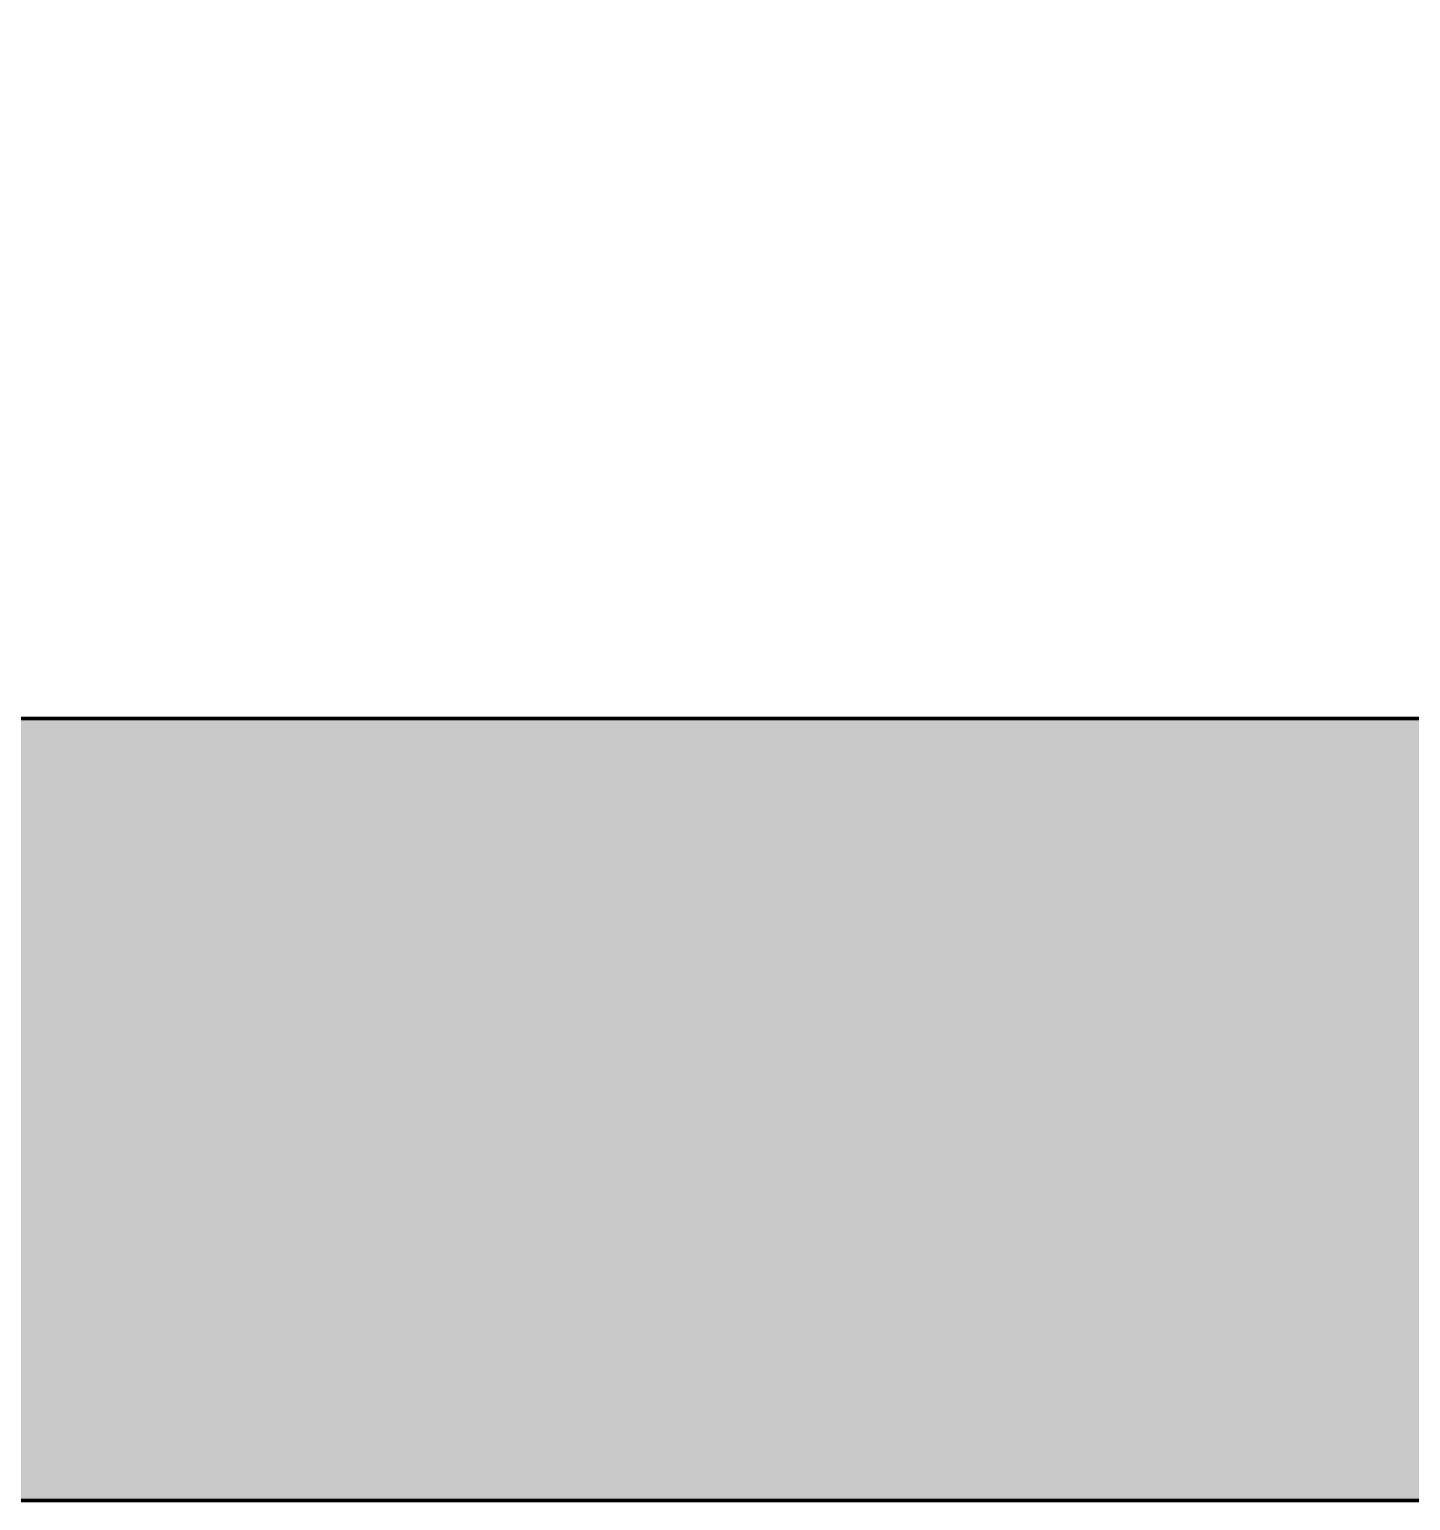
# Model space of a CAD drawing. Header units: millimetres. Extents: x -116965 to 323937, y 291661 to 566926.
# Drawn here: x -46712.6 to -46536.1, y 304837.4 to 305025.4 of the extents above; entities that cross this region are included whole.
import ezdxf

# ---------------------------------------------------------------- set-up
doc = ezdxf.new("R2010")
doc.units = ezdxf.units.MM
doc.layers.add('C00-00-00', color=7, linetype='Continuous')
doc.layers.add('C34-3A-40', color=7, linetype='Continuous', true_color=0x343a40)
doc.layers.add('C62-64-69', color=7, linetype='Continuous', true_color=0x626469)

msp = doc.modelspace()

# ---------------------------------------------------------------- hatches: boundary and pattern name
at = {"layer": 'C34-3A-40'}
h = msp.add_hatch(color=256, dxfattribs=at)
h.dxf.hatch_style = 2
h.paths.add_polyline_path([(-46732.113887, 304937.340052), (-46532.141806, 304937.340052), (-46532.141806, 304837.354008), (-46732.113887, 304837.354008)])
at = {"layer": 'C62-64-69'}
h = msp.add_hatch(color=256, dxfattribs=at)
h.dxf.hatch_style = 2
h.paths.add_polyline_path([(-46732.113887, 304928.341308), (-46700.118356, 304928.341308), (-46700.118356, 304921.342283), (-46732.113887, 304921.342283)])
h = msp.add_hatch(color=256, dxfattribs=at)
h.dxf.hatch_style = 2
h.paths.add_polyline_path([(-46700.118356, 304928.341308), (-46668.122821, 304928.341308), (-46668.122821, 304921.342283), (-46700.118356, 304921.342283)])
h = msp.add_hatch(color=256, dxfattribs=at)
h.dxf.hatch_style = 2
h.paths.add_polyline_path([(-46700.118356, 304928.341308), (-46668.122821, 304928.341308), (-46668.122821, 304921.342283), (-46700.118356, 304921.342283)])
h = msp.add_hatch(color=256, dxfattribs=at)
h.dxf.hatch_style = 2
h.paths.add_polyline_path([(-46668.122821, 304928.341308), (-46636.127287, 304928.341308), (-46636.127287, 304921.342283), (-46668.122821, 304921.342283)])
h = msp.add_hatch(color=256, dxfattribs=at)
h.dxf.hatch_style = 2
h.paths.add_polyline_path([(-46668.122821, 304928.341308), (-46636.127287, 304928.341308), (-46636.127287, 304921.342283), (-46668.122821, 304921.342283)])
h = msp.add_hatch(color=256, dxfattribs=at)
h.dxf.hatch_style = 2
h.paths.add_polyline_path([(-46636.127287, 304928.341308), (-46604.131756, 304928.341308), (-46604.131756, 304921.342283), (-46636.127287, 304921.342283)])
h = msp.add_hatch(color=256, dxfattribs=at)
h.dxf.hatch_style = 2
h.paths.add_polyline_path([(-46636.127287, 304928.341308), (-46604.131756, 304928.341308), (-46604.131756, 304921.342283), (-46636.127287, 304921.342283)])
h = msp.add_hatch(color=256, dxfattribs=at)
h.dxf.hatch_style = 2
h.paths.add_polyline_path([(-46604.131756, 304928.341308), (-46572.136221, 304928.341308), (-46572.136221, 304921.342283), (-46604.131756, 304921.342283)])
h = msp.add_hatch(color=256, dxfattribs=at)
h.dxf.hatch_style = 2
h.paths.add_polyline_path([(-46604.131756, 304928.341308), (-46572.136221, 304928.341308), (-46572.136221, 304921.342283), (-46604.131756, 304921.342283)])
h = msp.add_hatch(color=256, dxfattribs=at)
h.dxf.hatch_style = 2
h.paths.add_polyline_path([(-46572.136221, 304928.341308), (-46540.140687, 304928.341308), (-46540.140687, 304921.342283), (-46572.136221, 304921.342283)])
h = msp.add_hatch(color=256, dxfattribs=at)
h.dxf.hatch_style = 2
h.paths.add_polyline_path([(-46732.113887, 304921.342283), (-46700.118356, 304921.342283), (-46700.118356, 304919.342564), (-46732.113887, 304919.342564)])
h = msp.add_hatch(color=256, dxfattribs=at)
h.dxf.hatch_style = 2
h.paths.add_polyline_path([(-46700.118356, 304921.342283), (-46668.122821, 304921.342283), (-46668.122821, 304919.342564), (-46700.118356, 304919.342564)])
h = msp.add_hatch(color=256, dxfattribs=at)
h.dxf.hatch_style = 2
h.paths.add_polyline_path([(-46700.118356, 304921.342283), (-46668.122821, 304921.342283), (-46668.122821, 304919.342564), (-46700.118356, 304919.342564)])
h = msp.add_hatch(color=256, dxfattribs=at)
h.dxf.hatch_style = 2
h.paths.add_polyline_path([(-46668.122821, 304921.342283), (-46636.127287, 304921.342283), (-46636.127287, 304919.342564), (-46668.122821, 304919.342564)])
h = msp.add_hatch(color=256, dxfattribs=at)
h.dxf.hatch_style = 2
h.paths.add_polyline_path([(-46668.122821, 304921.342283), (-46636.127287, 304921.342283), (-46636.127287, 304919.342564), (-46668.122821, 304919.342564)])
h = msp.add_hatch(color=256, dxfattribs=at)
h.dxf.hatch_style = 2
h.paths.add_polyline_path([(-46636.127287, 304921.342283), (-46604.131756, 304921.342283), (-46604.131756, 304919.342564), (-46636.127287, 304919.342564)])
h = msp.add_hatch(color=256, dxfattribs=at)
h.dxf.hatch_style = 2
h.paths.add_polyline_path([(-46636.127287, 304921.342283), (-46604.131756, 304921.342283), (-46604.131756, 304919.342564), (-46636.127287, 304919.342564)])
h = msp.add_hatch(color=256, dxfattribs=at)
h.dxf.hatch_style = 2
h.paths.add_polyline_path([(-46604.131756, 304921.342283), (-46572.136221, 304921.342283), (-46572.136221, 304919.342564), (-46604.131756, 304919.342564)])
h = msp.add_hatch(color=256, dxfattribs=at)
h.dxf.hatch_style = 2
h.paths.add_polyline_path([(-46604.131756, 304921.342283), (-46572.136221, 304921.342283), (-46572.136221, 304919.342564), (-46604.131756, 304919.342564)])
h = msp.add_hatch(color=256, dxfattribs=at)
h.dxf.hatch_style = 2
h.paths.add_polyline_path([(-46572.136221, 304921.342283), (-46540.140687, 304921.342283), (-46540.140687, 304919.342564), (-46572.136221, 304919.342564)])
h = msp.add_hatch(color=256, dxfattribs=at)
h.dxf.hatch_style = 2
h.paths.add_polyline_path([(-46732.113887, 304919.342564), (-46700.118356, 304919.342564), (-46700.118356, 304912.343539), (-46732.113887, 304912.343539)])
h = msp.add_hatch(color=256, dxfattribs=at)
h.dxf.hatch_style = 2
h.paths.add_polyline_path([(-46700.118356, 304919.342564), (-46668.122821, 304919.342564), (-46668.122821, 304912.343539), (-46700.118356, 304912.343539)])
h = msp.add_hatch(color=256, dxfattribs=at)
h.dxf.hatch_style = 2
h.paths.add_polyline_path([(-46700.118356, 304919.342564), (-46668.122821, 304919.342564), (-46668.122821, 304912.343539), (-46700.118356, 304912.343539)])
h = msp.add_hatch(color=256, dxfattribs=at)
h.dxf.hatch_style = 2
h.paths.add_polyline_path([(-46668.122821, 304919.342564), (-46636.127287, 304919.342564), (-46636.127287, 304912.343539), (-46668.122821, 304912.343539)])
h = msp.add_hatch(color=256, dxfattribs=at)
h.dxf.hatch_style = 2
h.paths.add_polyline_path([(-46668.122821, 304919.342564), (-46636.127287, 304919.342564), (-46636.127287, 304912.343539), (-46668.122821, 304912.343539)])
h = msp.add_hatch(color=256, dxfattribs=at)
h.dxf.hatch_style = 2
h.paths.add_polyline_path([(-46636.127287, 304919.342564), (-46604.131756, 304919.342564), (-46604.131756, 304912.343539), (-46636.127287, 304912.343539)])
h = msp.add_hatch(color=256, dxfattribs=at)
h.dxf.hatch_style = 2
h.paths.add_polyline_path([(-46636.127287, 304919.342564), (-46604.131756, 304919.342564), (-46604.131756, 304912.343539), (-46636.127287, 304912.343539)])
h = msp.add_hatch(color=256, dxfattribs=at)
h.dxf.hatch_style = 2
h.paths.add_polyline_path([(-46604.131756, 304919.342564), (-46572.136221, 304919.342564), (-46572.136221, 304912.343539), (-46604.131756, 304912.343539)])
h = msp.add_hatch(color=256, dxfattribs=at)
h.dxf.hatch_style = 2
h.paths.add_polyline_path([(-46604.131756, 304919.342564), (-46572.136221, 304919.342564), (-46572.136221, 304912.343539), (-46604.131756, 304912.343539)])
h = msp.add_hatch(color=256, dxfattribs=at)
h.dxf.hatch_style = 2
h.paths.add_polyline_path([(-46572.136221, 304919.342564), (-46540.140687, 304919.342564), (-46540.140687, 304912.343539), (-46572.136221, 304912.343539)])
h = msp.add_hatch(color=256, dxfattribs=at)
h.dxf.hatch_style = 2
h.paths.add_polyline_path([(-46732.113887, 304912.343539), (-46700.118356, 304912.343539), (-46700.118356, 304910.34382), (-46732.113887, 304910.34382)])
h = msp.add_hatch(color=256, dxfattribs=at)
h.dxf.hatch_style = 2
h.paths.add_polyline_path([(-46700.118356, 304912.343539), (-46668.122821, 304912.343539), (-46668.122821, 304910.34382), (-46700.118356, 304910.34382)])
h = msp.add_hatch(color=256, dxfattribs=at)
h.dxf.hatch_style = 2
h.paths.add_polyline_path([(-46700.118356, 304912.343539), (-46668.122821, 304912.343539), (-46668.122821, 304910.34382), (-46700.118356, 304910.34382)])
h = msp.add_hatch(color=256, dxfattribs=at)
h.dxf.hatch_style = 2
h.paths.add_polyline_path([(-46668.122821, 304912.343539), (-46636.127287, 304912.343539), (-46636.127287, 304910.34382), (-46668.122821, 304910.34382)])
h = msp.add_hatch(color=256, dxfattribs=at)
h.dxf.hatch_style = 2
h.paths.add_polyline_path([(-46668.122821, 304912.343539), (-46636.127287, 304912.343539), (-46636.127287, 304910.34382), (-46668.122821, 304910.34382)])
h = msp.add_hatch(color=256, dxfattribs=at)
h.dxf.hatch_style = 2
h.paths.add_polyline_path([(-46636.127287, 304912.343539), (-46604.131756, 304912.343539), (-46604.131756, 304910.34382), (-46636.127287, 304910.34382)])
h = msp.add_hatch(color=256, dxfattribs=at)
h.dxf.hatch_style = 2
h.paths.add_polyline_path([(-46636.127287, 304912.343539), (-46604.131756, 304912.343539), (-46604.131756, 304910.34382), (-46636.127287, 304910.34382)])
h = msp.add_hatch(color=256, dxfattribs=at)
h.dxf.hatch_style = 2
h.paths.add_polyline_path([(-46604.131756, 304912.343539), (-46572.136221, 304912.343539), (-46572.136221, 304910.34382), (-46604.131756, 304910.34382)])
h = msp.add_hatch(color=256, dxfattribs=at)
h.dxf.hatch_style = 2
h.paths.add_polyline_path([(-46604.131756, 304912.343539), (-46572.136221, 304912.343539), (-46572.136221, 304910.34382), (-46604.131756, 304910.34382)])
h = msp.add_hatch(color=256, dxfattribs=at)
h.dxf.hatch_style = 2
h.paths.add_polyline_path([(-46572.136221, 304912.343539), (-46540.140687, 304912.343539), (-46540.140687, 304910.34382), (-46572.136221, 304910.34382)])
h = msp.add_hatch(color=256, dxfattribs=at)
h.dxf.hatch_style = 2
h.paths.add_polyline_path([(-46732.113887, 304910.34382), (-46700.118356, 304910.34382), (-46700.118356, 304903.344795), (-46732.113887, 304903.344795)])
h = msp.add_hatch(color=256, dxfattribs=at)
h.dxf.hatch_style = 2
h.paths.add_polyline_path([(-46700.118356, 304910.34382), (-46668.122821, 304910.34382), (-46668.122821, 304903.344795), (-46700.118356, 304903.344795)])
h = msp.add_hatch(color=256, dxfattribs=at)
h.dxf.hatch_style = 2
h.paths.add_polyline_path([(-46700.118356, 304910.34382), (-46668.122821, 304910.34382), (-46668.122821, 304903.344795), (-46700.118356, 304903.344795)])
h = msp.add_hatch(color=256, dxfattribs=at)
h.dxf.hatch_style = 2
h.paths.add_polyline_path([(-46668.122821, 304910.34382), (-46636.127287, 304910.34382), (-46636.127287, 304903.344795), (-46668.122821, 304903.344795)])
h = msp.add_hatch(color=256, dxfattribs=at)
h.dxf.hatch_style = 2
h.paths.add_polyline_path([(-46668.122821, 304910.34382), (-46636.127287, 304910.34382), (-46636.127287, 304903.344795), (-46668.122821, 304903.344795)])
h = msp.add_hatch(color=256, dxfattribs=at)
h.dxf.hatch_style = 2
h.paths.add_polyline_path([(-46636.127287, 304910.34382), (-46604.131756, 304910.34382), (-46604.131756, 304903.344795), (-46636.127287, 304903.344795)])
h = msp.add_hatch(color=256, dxfattribs=at)
h.dxf.hatch_style = 2
h.paths.add_polyline_path([(-46636.127287, 304910.34382), (-46604.131756, 304910.34382), (-46604.131756, 304903.344795), (-46636.127287, 304903.344795)])
h = msp.add_hatch(color=256, dxfattribs=at)
h.dxf.hatch_style = 2
h.paths.add_polyline_path([(-46604.131756, 304910.34382), (-46572.136221, 304910.34382), (-46572.136221, 304903.344795), (-46604.131756, 304903.344795)])
h = msp.add_hatch(color=256, dxfattribs=at)
h.dxf.hatch_style = 2
h.paths.add_polyline_path([(-46604.131756, 304910.34382), (-46572.136221, 304910.34382), (-46572.136221, 304903.344795), (-46604.131756, 304903.344795)])
h = msp.add_hatch(color=256, dxfattribs=at)
h.dxf.hatch_style = 2
h.paths.add_polyline_path([(-46572.136221, 304910.34382), (-46540.140687, 304910.34382), (-46540.140687, 304903.344795), (-46572.136221, 304903.344795)])
h = msp.add_hatch(color=256, dxfattribs=at)
h.dxf.hatch_style = 2
h.paths.add_polyline_path([(-46732.113887, 304903.344795), (-46700.118356, 304903.344795), (-46700.118356, 304901.345077), (-46732.113887, 304901.345077)])
h = msp.add_hatch(color=256, dxfattribs=at)
h.dxf.hatch_style = 2
h.paths.add_polyline_path([(-46700.118356, 304903.344795), (-46668.122821, 304903.344795), (-46668.122821, 304901.345077), (-46700.118356, 304901.345077)])
h = msp.add_hatch(color=256, dxfattribs=at)
h.dxf.hatch_style = 2
h.paths.add_polyline_path([(-46700.118356, 304903.344795), (-46668.122821, 304903.344795), (-46668.122821, 304901.345077), (-46700.118356, 304901.345077)])
h = msp.add_hatch(color=256, dxfattribs=at)
h.dxf.hatch_style = 2
h.paths.add_polyline_path([(-46668.122821, 304903.344795), (-46636.127287, 304903.344795), (-46636.127287, 304901.345077), (-46668.122821, 304901.345077)])
h = msp.add_hatch(color=256, dxfattribs=at)
h.dxf.hatch_style = 2
h.paths.add_polyline_path([(-46668.122821, 304903.344795), (-46636.127287, 304903.344795), (-46636.127287, 304901.345077), (-46668.122821, 304901.345077)])
h = msp.add_hatch(color=256, dxfattribs=at)
h.dxf.hatch_style = 2
h.paths.add_polyline_path([(-46636.127287, 304903.344795), (-46604.131756, 304903.344795), (-46604.131756, 304901.345077), (-46636.127287, 304901.345077)])
h = msp.add_hatch(color=256, dxfattribs=at)
h.dxf.hatch_style = 2
h.paths.add_polyline_path([(-46636.127287, 304903.344795), (-46604.131756, 304903.344795), (-46604.131756, 304901.345077), (-46636.127287, 304901.345077)])
h = msp.add_hatch(color=256, dxfattribs=at)
h.dxf.hatch_style = 2
h.paths.add_polyline_path([(-46604.131756, 304903.344795), (-46572.136221, 304903.344795), (-46572.136221, 304901.345077), (-46604.131756, 304901.345077)])
h = msp.add_hatch(color=256, dxfattribs=at)
h.dxf.hatch_style = 2
h.paths.add_polyline_path([(-46604.131756, 304903.344795), (-46572.136221, 304903.344795), (-46572.136221, 304901.345077), (-46604.131756, 304901.345077)])
h = msp.add_hatch(color=256, dxfattribs=at)
h.dxf.hatch_style = 2
h.paths.add_polyline_path([(-46572.136221, 304903.344795), (-46540.140687, 304903.344795), (-46540.140687, 304901.345077), (-46572.136221, 304901.345077)])
h = msp.add_hatch(color=256, dxfattribs=at)
h.dxf.hatch_style = 2
h.paths.add_polyline_path([(-46732.113887, 304901.345077), (-46700.118356, 304901.345077), (-46700.118356, 304894.346051), (-46732.113887, 304894.346051)])
h = msp.add_hatch(color=256, dxfattribs=at)
h.dxf.hatch_style = 2
h.paths.add_polyline_path([(-46700.118356, 304901.345077), (-46668.122821, 304901.345077), (-46668.122821, 304894.346051), (-46700.118356, 304894.346051)])
h = msp.add_hatch(color=256, dxfattribs=at)
h.dxf.hatch_style = 2
h.paths.add_polyline_path([(-46700.118356, 304901.345077), (-46668.122821, 304901.345077), (-46668.122821, 304894.346051), (-46700.118356, 304894.346051)])
h = msp.add_hatch(color=256, dxfattribs=at)
h.dxf.hatch_style = 2
h.paths.add_polyline_path([(-46668.122821, 304901.345077), (-46636.127287, 304901.345077), (-46636.127287, 304894.346051), (-46668.122821, 304894.346051)])
h = msp.add_hatch(color=256, dxfattribs=at)
h.dxf.hatch_style = 2
h.paths.add_polyline_path([(-46668.122821, 304901.345077), (-46636.127287, 304901.345077), (-46636.127287, 304894.346051), (-46668.122821, 304894.346051)])
h = msp.add_hatch(color=256, dxfattribs=at)
h.dxf.hatch_style = 2
h.paths.add_polyline_path([(-46636.127287, 304901.345077), (-46604.131756, 304901.345077), (-46604.131756, 304894.346051), (-46636.127287, 304894.346051)])
h = msp.add_hatch(color=256, dxfattribs=at)
h.dxf.hatch_style = 2
h.paths.add_polyline_path([(-46636.127287, 304901.345077), (-46604.131756, 304901.345077), (-46604.131756, 304894.346051), (-46636.127287, 304894.346051)])
h = msp.add_hatch(color=256, dxfattribs=at)
h.dxf.hatch_style = 2
h.paths.add_polyline_path([(-46604.131756, 304901.345077), (-46572.136221, 304901.345077), (-46572.136221, 304894.346051), (-46604.131756, 304894.346051)])
h = msp.add_hatch(color=256, dxfattribs=at)
h.dxf.hatch_style = 2
h.paths.add_polyline_path([(-46604.131756, 304901.345077), (-46572.136221, 304901.345077), (-46572.136221, 304894.346051), (-46604.131756, 304894.346051)])
h = msp.add_hatch(color=256, dxfattribs=at)
h.dxf.hatch_style = 2
h.paths.add_polyline_path([(-46572.136221, 304901.345077), (-46540.140687, 304901.345077), (-46540.140687, 304894.346051), (-46572.136221, 304894.346051)])
h = msp.add_hatch(color=256, dxfattribs=at)
h.dxf.hatch_style = 2
h.paths.add_polyline_path([(-46732.113887, 304894.346051), (-46700.118356, 304894.346051), (-46700.118356, 304892.346333), (-46732.113887, 304892.346333)])
h = msp.add_hatch(color=256, dxfattribs=at)
h.dxf.hatch_style = 2
h.paths.add_polyline_path([(-46700.118356, 304894.346051), (-46668.122821, 304894.346051), (-46668.122821, 304892.346333), (-46700.118356, 304892.346333)])
h = msp.add_hatch(color=256, dxfattribs=at)
h.dxf.hatch_style = 2
h.paths.add_polyline_path([(-46700.118356, 304894.346051), (-46668.122821, 304894.346051), (-46668.122821, 304892.346333), (-46700.118356, 304892.346333)])
h = msp.add_hatch(color=256, dxfattribs=at)
h.dxf.hatch_style = 2
h.paths.add_polyline_path([(-46668.122821, 304894.346051), (-46636.127287, 304894.346051), (-46636.127287, 304892.346333), (-46668.122821, 304892.346333)])
h = msp.add_hatch(color=256, dxfattribs=at)
h.dxf.hatch_style = 2
h.paths.add_polyline_path([(-46668.122821, 304894.346051), (-46636.127287, 304894.346051), (-46636.127287, 304892.346333), (-46668.122821, 304892.346333)])
h = msp.add_hatch(color=256, dxfattribs=at)
h.dxf.hatch_style = 2
h.paths.add_polyline_path([(-46636.127287, 304894.346051), (-46604.131756, 304894.346051), (-46604.131756, 304892.346333), (-46636.127287, 304892.346333)])
h = msp.add_hatch(color=256, dxfattribs=at)
h.dxf.hatch_style = 2
h.paths.add_polyline_path([(-46636.127287, 304894.346051), (-46604.131756, 304894.346051), (-46604.131756, 304892.346333), (-46636.127287, 304892.346333)])
h = msp.add_hatch(color=256, dxfattribs=at)
h.dxf.hatch_style = 2
h.paths.add_polyline_path([(-46604.131756, 304894.346051), (-46572.136221, 304894.346051), (-46572.136221, 304892.346333), (-46604.131756, 304892.346333)])
h = msp.add_hatch(color=256, dxfattribs=at)
h.dxf.hatch_style = 2
h.paths.add_polyline_path([(-46604.131756, 304894.346051), (-46572.136221, 304894.346051), (-46572.136221, 304892.346333), (-46604.131756, 304892.346333)])
h = msp.add_hatch(color=256, dxfattribs=at)
h.dxf.hatch_style = 2
h.paths.add_polyline_path([(-46572.136221, 304894.346051), (-46540.140687, 304894.346051), (-46540.140687, 304892.346333), (-46572.136221, 304892.346333)])
h = msp.add_hatch(color=256, dxfattribs=at)
h.dxf.hatch_style = 2
h.paths.add_polyline_path([(-46732.113887, 304892.346333), (-46700.118356, 304892.346333), (-46700.118356, 304885.347308), (-46732.113887, 304885.347308)])
h = msp.add_hatch(color=256, dxfattribs=at)
h.dxf.hatch_style = 2
h.paths.add_polyline_path([(-46700.118356, 304892.346333), (-46668.122821, 304892.346333), (-46668.122821, 304885.347308), (-46700.118356, 304885.347308)])
h = msp.add_hatch(color=256, dxfattribs=at)
h.dxf.hatch_style = 2
h.paths.add_polyline_path([(-46700.118356, 304892.346333), (-46668.122821, 304892.346333), (-46668.122821, 304885.347308), (-46700.118356, 304885.347308)])
h = msp.add_hatch(color=256, dxfattribs=at)
h.dxf.hatch_style = 2
h.paths.add_polyline_path([(-46668.122821, 304892.346333), (-46636.127287, 304892.346333), (-46636.127287, 304885.347308), (-46668.122821, 304885.347308)])
h = msp.add_hatch(color=256, dxfattribs=at)
h.dxf.hatch_style = 2
h.paths.add_polyline_path([(-46668.122821, 304892.346333), (-46636.127287, 304892.346333), (-46636.127287, 304885.347308), (-46668.122821, 304885.347308)])
h = msp.add_hatch(color=256, dxfattribs=at)
h.dxf.hatch_style = 2
h.paths.add_polyline_path([(-46636.127287, 304892.346333), (-46604.131756, 304892.346333), (-46604.131756, 304885.347308), (-46636.127287, 304885.347308)])
h = msp.add_hatch(color=256, dxfattribs=at)
h.dxf.hatch_style = 2
h.paths.add_polyline_path([(-46636.127287, 304892.346333), (-46604.131756, 304892.346333), (-46604.131756, 304885.347308), (-46636.127287, 304885.347308)])
h = msp.add_hatch(color=256, dxfattribs=at)
h.dxf.hatch_style = 2
h.paths.add_polyline_path([(-46604.131756, 304892.346333), (-46572.136221, 304892.346333), (-46572.136221, 304885.347308), (-46604.131756, 304885.347308)])
h = msp.add_hatch(color=256, dxfattribs=at)
h.dxf.hatch_style = 2
h.paths.add_polyline_path([(-46604.131756, 304892.346333), (-46572.136221, 304892.346333), (-46572.136221, 304885.347308), (-46604.131756, 304885.347308)])
h = msp.add_hatch(color=256, dxfattribs=at)
h.dxf.hatch_style = 2
h.paths.add_polyline_path([(-46572.136221, 304892.346333), (-46540.140687, 304892.346333), (-46540.140687, 304885.347308), (-46572.136221, 304885.347308)])
h = msp.add_hatch(color=256, dxfattribs=at)
h.dxf.hatch_style = 2
h.paths.add_polyline_path([(-46732.113887, 304885.347308), (-46700.118356, 304885.347308), (-46700.118356, 304883.347589), (-46732.113887, 304883.347589)])
h = msp.add_hatch(color=256, dxfattribs=at)
h.dxf.hatch_style = 2
h.paths.add_polyline_path([(-46700.118356, 304885.347308), (-46668.122821, 304885.347308), (-46668.122821, 304883.347589), (-46700.118356, 304883.347589)])
h = msp.add_hatch(color=256, dxfattribs=at)
h.dxf.hatch_style = 2
h.paths.add_polyline_path([(-46700.118356, 304885.347308), (-46668.122821, 304885.347308), (-46668.122821, 304883.347589), (-46700.118356, 304883.347589)])
h = msp.add_hatch(color=256, dxfattribs=at)
h.dxf.hatch_style = 2
h.paths.add_polyline_path([(-46668.122821, 304885.347308), (-46636.127287, 304885.347308), (-46636.127287, 304883.347589), (-46668.122821, 304883.347589)])
h = msp.add_hatch(color=256, dxfattribs=at)
h.dxf.hatch_style = 2
h.paths.add_polyline_path([(-46668.122821, 304885.347308), (-46636.127287, 304885.347308), (-46636.127287, 304883.347589), (-46668.122821, 304883.347589)])
h = msp.add_hatch(color=256, dxfattribs=at)
h.dxf.hatch_style = 2
h.paths.add_polyline_path([(-46636.127287, 304885.347308), (-46604.131756, 304885.347308), (-46604.131756, 304883.347589), (-46636.127287, 304883.347589)])
h = msp.add_hatch(color=256, dxfattribs=at)
h.dxf.hatch_style = 2
h.paths.add_polyline_path([(-46636.127287, 304885.347308), (-46604.131756, 304885.347308), (-46604.131756, 304883.347589), (-46636.127287, 304883.347589)])
h = msp.add_hatch(color=256, dxfattribs=at)
h.dxf.hatch_style = 2
h.paths.add_polyline_path([(-46604.131756, 304885.347308), (-46572.136221, 304885.347308), (-46572.136221, 304883.347589), (-46604.131756, 304883.347589)])
h = msp.add_hatch(color=256, dxfattribs=at)
h.dxf.hatch_style = 2
h.paths.add_polyline_path([(-46604.131756, 304885.347308), (-46572.136221, 304885.347308), (-46572.136221, 304883.347589), (-46604.131756, 304883.347589)])
h = msp.add_hatch(color=256, dxfattribs=at)
h.dxf.hatch_style = 2
h.paths.add_polyline_path([(-46572.136221, 304885.347308), (-46540.140687, 304885.347308), (-46540.140687, 304883.347589), (-46572.136221, 304883.347589)])

# ---------------------------------------------------------------- linework, layer by layer
at = {"layer": 'C00-00-00', "lineweight": 100}
msp.add_lwpolyline([(-46732.113887, 306937.060883), (-46532.141806, 306937.060883), (-46532.141806, 304937.340052), (-46732.113887, 304937.340052)], close=True, dxfattribs=at)
at = {"layer": 'C00-00-00', "lineweight": 211}
msp.add_lwpolyline([(-46732.113887, 304937.340052), (-46532.141806, 304937.340052), (-46532.141806, 304837.354008), (-46732.113887, 304837.354008)], close=True, dxfattribs=at)

doc.saveas('drawing.dxf')
